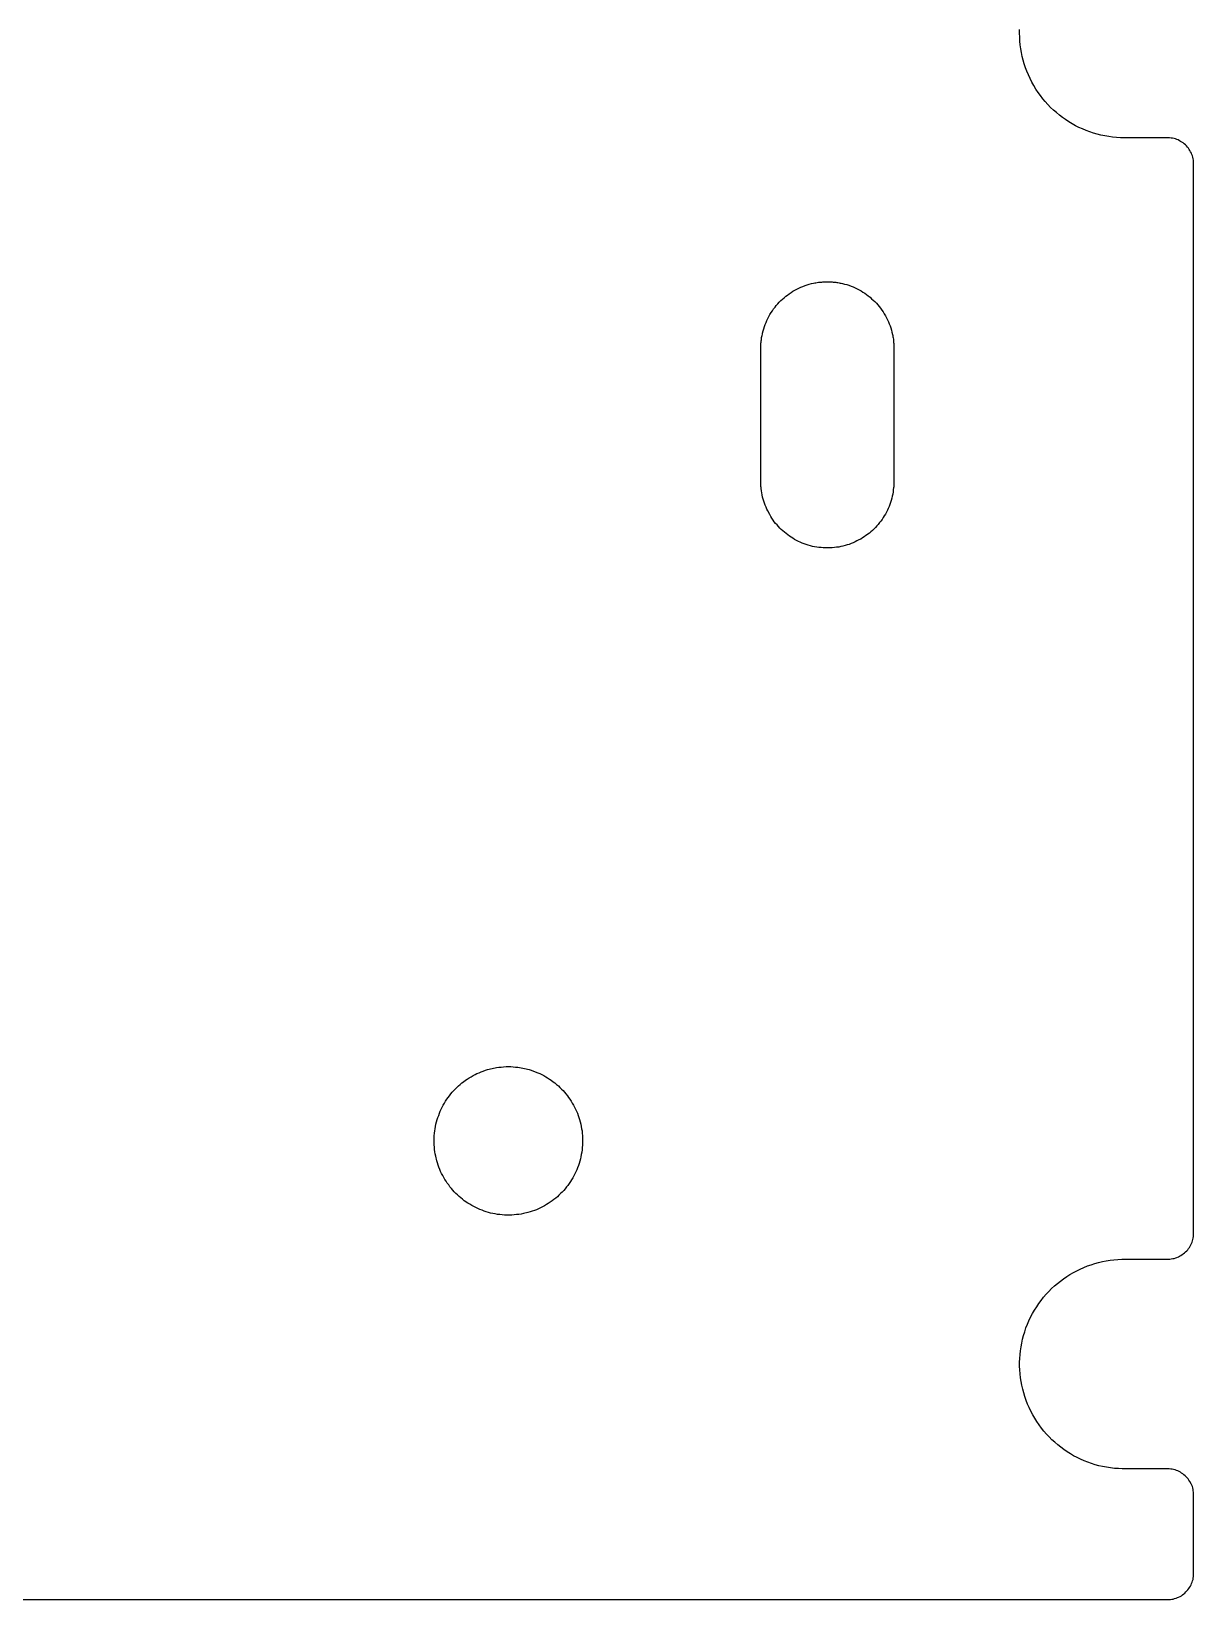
# Model space of a CAD drawing. Extents: x 14 to 158, y 769 to 1204.
# Drawn here: x 91.9 to 158.5, y 769.5 to 859.3 of the extents above; entities that cross this region are included whole.
import ezdxf

# ---------------------------------------------------------------- set-up
doc = ezdxf.new("R2010")
doc.units = 0

msp = doc.modelspace()

# ---------------------------------------------------------------- linework, layer by layer
at = {"layer": 'Top'}
for p, q in [((148.519842, 859.173953), (148.52, 859.391)), ((148.526298, 858.946984), (148.519842, 859.173953)), ((148.53574, 858.729473), (148.526298, 858.946984)), ((148.557771, 858.50566), (148.53574, 858.729473)), ((148.58295, 858.288141), (148.557771, 858.50566)), ((148.623945, 858.067483), (148.58295, 858.288141)), ((148.671236, 857.849972), (148.623945, 858.067483)), ((148.721673, 857.632453), (148.671236, 857.849972)), ((148.7847, 857.414942), (148.721673, 857.632453)), ((148.857168, 857.203734), (148.7847, 857.414942)), ((148.939135, 856.995681), (148.857168, 857.203734)), ((149.017979, 856.784473), (148.939135, 856.995681)), ((149.115707, 856.582723), (149.017979, 856.784473)), ((149.219729, 856.37467), (149.115707, 856.582723)), ((149.333217, 856.179223), (149.219729, 856.37467)), ((149.446697, 855.977473), (149.333217, 856.179223)), ((149.575946, 855.791484), (149.446697, 855.977473)), ((149.705187, 855.60865), (149.575946, 855.791484)), ((149.840739, 855.428971), (149.705187, 855.60865)), ((149.985749, 855.26189), (149.840739, 855.428971)), ((150.140217, 855.091669), (149.985749, 855.26189)), ((150.294677, 854.930898), (150.140217, 855.091669)), ((150.455448, 854.77643), (150.294677, 854.930898)), ((150.625677, 854.63142), (150.455448, 854.77643)), ((150.79275, 854.486418), (150.625677, 854.63142)), ((150.972437, 854.357169), (150.79275, 854.486418)), ((151.148968, 854.22792), (150.972437, 854.357169)), ((151.334957, 854.104982), (151.148968, 854.22792)), ((151.527249, 853.994649), (151.334957, 854.104982)), ((151.722688, 853.881169), (151.527249, 853.994649)), ((151.914988, 853.783441), (151.722688, 853.881169)), ((152.116738, 853.695179), (151.914988, 853.783441)), ((152.327938, 853.60691), (152.116738, 853.695179)), ((152.529688, 853.524951), (152.327938, 853.60691)), ((152.747207, 853.461924), (152.529688, 853.524951)), ((152.958407, 853.39575), (152.747207, 853.461924)), ((153.175926, 853.339018), (152.958407, 853.39575)), ((153.393437, 853.298022), (153.175926, 853.339018)), ((153.61725, 853.260174), (153.393437, 853.298022)), ((153.837916, 853.225473), (153.61725, 853.260174)), ((154.061729, 853.209736), (153.837916, 853.225473)), ((154.295, 853.194), (154.061729, 853.209736)), ((157.024996, 853.193295), (154.295, 853.194)), ((157.10384, 853.186839), (157.024996, 853.193295)), ((157.195257, 853.177397), (157.10384, 853.186839)), ((157.274101, 853.16166), (157.195257, 853.177397)), ((157.35606, 853.145924), (157.274101, 853.16166)), ((157.434904, 853.120745), (157.35606, 853.145924)), ((157.516863, 853.095567), (157.434904, 853.120745)), ((157.589332, 853.064013), (157.516863, 853.095567)), ((157.6618, 853.023018), (157.589332, 853.064013)), ((157.734269, 852.985169), (157.6618, 853.023018)), ((157.806737, 852.944174), (157.734269, 852.985169)), ((157.879206, 852.893736), (157.806737, 852.944174)), ((157.94538, 852.840152), (157.879206, 852.893736)), ((158.008407, 852.783419), (157.94538, 852.840152)), ((158.065139, 852.726687), (158.008407, 852.783419)), ((158.121871, 852.660513), (158.065139, 852.726687)), ((158.178603, 852.597487), (158.121871, 852.660513)), ((158.225893, 852.525018), (158.178603, 852.597487)), ((158.266889, 852.458844), (158.225893, 852.525018)), ((158.307884, 852.386295), (158.266889, 852.458844)), ((158.34888, 852.307532), (158.307884, 852.386295)), ((158.380434, 852.234982), (158.34888, 852.307532)), ((158.405612, 852.153023), (158.380434, 852.234982)), ((158.427643, 852.071064), (158.405612, 852.153023)), ((158.452822, 851.992221), (158.427643, 852.071064)), ((158.468558, 851.910262), (158.452822, 851.992221)), ((158.478, 851.822), (158.468558, 851.910262)), ((158.478243, 790.370712), (158.478, 851.822)), ((136.608419, 844.842785), (136.728202, 844.864816)), ((136.728202, 844.864816), (136.794376, 844.880553)), ((136.794376, 844.880553), (136.857402, 844.889995)), ((136.857402, 844.889995), (136.923576, 844.905731)), ((136.923576, 844.905731), (136.996045, 844.915173)), ((136.996045, 844.915173), (137.059072, 844.921629)), ((137.059072, 844.921629), (137.125246, 844.931071)), ((137.125246, 844.931071), (137.188, 844.931)), ((137.188, 844.931), (137.254174, 844.937456)), ((137.254174, 844.937456), (137.326643, 844.946898)), ((137.326643, 844.946898), (137.658, 844.947)), ((137.658, 844.947), (137.721027, 844.937558)), ((137.721027, 844.937558), (137.787, 844.938)), ((137.787, 844.938), (137.850027, 844.931544)), ((137.850027, 844.931544), (137.922495, 844.922102)), ((137.922495, 844.922102), (137.989, 844.922)), ((137.989, 844.922), (138.052027, 844.906264)), ((138.052027, 844.906264), (138.118201, 844.896822)), ((138.118201, 844.896822), (138.181227, 844.890366)), ((138.181227, 844.890366), (138.247401, 844.874629)), ((138.247401, 844.874629), (138.310428, 844.865187)), ((138.310428, 844.865187), (138.376602, 844.849451)), ((134.94713, 843.953826), (135.0354, 844.035785)), ((135.0354, 844.035785), (135.129964, 844.114548)), ((135.129964, 844.114548), (135.23715, 844.187098)), ((135.23715, 844.187098), (135.331715, 844.259566)), ((135.331715, 844.259566), (135.438901, 844.332116)), ((135.438901, 844.332116), (135.542923, 844.404584)), ((135.542923, 844.404584), (135.656411, 844.461316)), ((135.656411, 844.461316), (135.769891, 844.52749)), ((135.769891, 844.52749), (135.883379, 844.584222)), ((135.883379, 844.584222), (135.993712, 844.631513)), ((135.993712, 844.631513), (136.11665, 844.678803)), ((136.11665, 844.678803), (136.236441, 844.72924)), ((136.236441, 844.72924), (136.359379, 844.770236)), ((136.359379, 844.770236), (136.47917, 844.808084)), ((136.47917, 844.808084), (136.608419, 844.842785)), ((138.376602, 844.849451), (138.496393, 844.817897)), ((138.496393, 844.817897), (138.625642, 844.786343)), ((138.625642, 844.786343), (138.745425, 844.745348)), ((138.745425, 844.745348), (138.868371, 844.69491)), ((138.868371, 844.69491), (138.988154, 844.657062)), ((138.988154, 844.657062), (139.328611, 844.486833)), ((139.328611, 844.486833), (139.442091, 844.420659)), ((139.442091, 844.420659), (139.546121, 844.357632)), ((139.546121, 844.357632), (139.650151, 844.291458)), ((139.650151, 844.291458), (139.754173, 844.21899)), ((139.754173, 844.21899), (139.851901, 844.140146)), ((139.851901, 844.140146), (139.955923, 844.058187)), ((139.955923, 844.058187), (140.04734, 843.979424)), ((140.04734, 843.979424), (140.141912, 843.897457)), ((134.171797, 842.960838), (134.228529, 843.074318)), ((134.228529, 843.074318), (134.300998, 843.178347)), ((134.300998, 843.178347), (134.364024, 843.282369)), ((134.364024, 843.282369), (134.436493, 843.389555)), ((134.436493, 843.389555), (134.518452, 843.48412)), ((134.518452, 843.48412), (134.59092, 843.591306)), ((134.59092, 843.591306), (134.679182, 843.679567)), ((134.679182, 843.679567), (134.761141, 843.777295)), ((134.761141, 843.777295), (134.849411, 843.865557)), ((134.849411, 843.865557), (134.94713, 843.953826)), ((140.141912, 843.897457), (140.230182, 843.809195)), ((140.230182, 843.809195), (140.321599, 843.720925)), ((140.321599, 843.720925), (140.400443, 843.623206)), ((140.400443, 843.623206), (140.48241, 843.525486)), ((140.48241, 843.525486), (140.561254, 843.430914)), ((140.561254, 843.430914), (140.633722, 843.323736)), ((140.633722, 843.323736), (140.706191, 843.219706)), ((140.706191, 843.219706), (140.772365, 843.115676)), ((140.772365, 843.115676), (140.835391, 843.002196)), ((133.831324, 842.138079), (133.872319, 842.257862)), ((133.872319, 842.257862), (133.913315, 842.380808)), ((133.913315, 842.380808), (133.95431, 842.500591)), ((133.95431, 842.500591), (134.001601, 842.623537)), ((134.001601, 842.623537), (134.048891, 842.73387)), ((134.048891, 842.73387), (134.105623, 842.84735)), ((134.105623, 842.84735), (134.171797, 842.960838)), ((140.835391, 843.002196), (141.005612, 842.661739)), ((141.005612, 842.661739), (141.05605, 842.541956)), ((141.05605, 842.541956), (141.10334, 842.428468)), ((141.10334, 842.428468), (141.144336, 842.308677)), ((141.144336, 842.308677), (141.175889, 842.179436)), ((141.175889, 842.179436), (141.207443, 842.05649)), ((133.701, 841.291), (133.710442, 841.357174)), ((133.701, 833.205), (133.701, 841.291)), ((133.710442, 841.357174), (133.711, 841.429)), ((133.711, 841.429), (133.717456, 841.492027)), ((133.717456, 841.492027), (133.726898, 841.558201)), ((133.726898, 841.558201), (133.73634, 841.621227)), ((133.73634, 841.621227), (133.742796, 841.687401)), ((133.742796, 841.687401), (133.752238, 841.750428)), ((133.752238, 841.750428), (133.758694, 841.816602)), ((133.758694, 841.816602), (133.77443, 841.879629)), ((133.77443, 841.879629), (133.793314, 841.945803)), ((133.793314, 841.945803), (133.79977, 842.00883)), ((133.79977, 842.00883), (133.831324, 842.138079)), ((141.207443, 842.05649), (141.238997, 841.927249)), ((141.238997, 841.927249), (141.257881, 841.864222)), ((141.257881, 841.864222), (141.264337, 841.798048)), ((141.264337, 841.798048), (141.273779, 841.735021)), ((141.273779, 841.735021), (141.289515, 841.668847)), ((141.289515, 841.668847), (141.295971, 841.605821)), ((141.295971, 841.605821), (141.305413, 841.542794)), ((141.305413, 841.542794), (141.305, 841.477)), ((141.305, 841.477), (141.311456, 841.404531)), ((141.311456, 841.404531), (141.320898, 841.341505)), ((141.320898, 841.341505), (141.321, 841.139)), ((141.32, 841.139), (141.32, 833.205)), ((133.717, 833.205), (133.701, 833.205)), ((133.717142, 833.179613), (133.717, 833.205)), ((141.311, 833.196), (141.304544, 833.164446)), ((141.32, 833.205), (141.311, 833.205)), ((141.311, 833.205), (141.311, 833.196)), ((133.726584, 833.116586), (133.717142, 833.179613)), ((133.736025, 832.987337), (133.726584, 833.116586)), ((133.758057, 832.867546), (133.736025, 832.987337)), ((133.783235, 832.744608), (133.758057, 832.867546)), ((133.808413, 832.624817), (133.783235, 832.744608)), ((133.839967, 832.501879), (133.808413, 832.624817)), ((133.871521, 832.388391), (133.839967, 832.501879)), ((133.912516, 832.268608), (133.871521, 832.388391)), ((141.128053, 832.310165), (141.046094, 832.083196)), ((141.165901, 832.429956), (141.128053, 832.310165)), ((141.200602, 832.552894), (141.165901, 832.429956)), ((141.222634, 832.666374), (141.200602, 832.552894)), ((141.257335, 832.792468), (141.222634, 832.666374)), ((141.273071, 832.915414), (141.257335, 832.792468)), ((141.288808, 833.035205), (141.273071, 832.915414)), ((141.304544, 833.164446), (141.288808, 833.035205)), ((133.953512, 832.15512), (133.912516, 832.268608)), ((134.000802, 832.04164), (133.953512, 832.15512)), ((134.048092, 831.931307), (134.000802, 832.04164)), ((134.09853, 831.824129), (134.048092, 831.931307)), ((134.212018, 831.616068), (134.09853, 831.824129)), ((134.275045, 831.50889), (134.212018, 831.616068)), ((134.341219, 831.40486), (134.275045, 831.50889)), ((134.404245, 831.30714), (134.341219, 831.40486)), ((140.705702, 831.446427), (140.642675, 831.342397)), ((140.771876, 831.544146), (140.705702, 831.446427)), ((140.834902, 831.648176), (140.771876, 831.544146)), ((140.891634, 831.752198), (140.834902, 831.648176)), ((140.948367, 831.865686), (140.891634, 831.752198)), ((140.998804, 831.969708), (140.948367, 831.865686)), ((141.046094, 832.083196), (140.998804, 831.969708)), ((134.476714, 831.212568), (134.404245, 831.30714)), ((134.549182, 831.114848), (134.476714, 831.212568)), ((134.631149, 831.026579), (134.549182, 831.114848)), ((134.709993, 830.938317), (134.631149, 831.026579)), ((134.79196, 830.850047), (134.709993, 830.938317)), ((134.873919, 830.768089), (134.79196, 830.850047)), ((134.962181, 830.68613), (134.873919, 830.768089)), ((135.050451, 830.607286), (134.962181, 830.68613)), ((135.14817, 830.534817), (135.050451, 830.607286)), ((135.242742, 830.462349), (135.14817, 830.534817)), ((139.917706, 830.557492), (139.722259, 830.41249)), ((140.005968, 830.639459), (139.917706, 830.557492)), ((140.094237, 830.711928), (140.005968, 830.639459)), ((140.264466, 830.882157), (140.094237, 830.711928)), ((140.34331, 830.970418), (140.264466, 830.882157)), ((140.425269, 831.058688), (140.34331, 830.970418)), ((140.497738, 831.156407), (140.425269, 831.058688)), ((140.570206, 831.244677), (140.497738, 831.156407)), ((140.642675, 831.342397), (140.570206, 831.244677)), ((135.340462, 830.389799), (135.242742, 830.462349)), ((135.43819, 830.323625), (135.340462, 830.389799)), ((135.532754, 830.260599), (135.43819, 830.323625)), ((135.63994, 830.194425), (135.532754, 830.260599)), ((135.743962, 830.137692), (135.63994, 830.194425)), ((135.85745, 830.08096), (135.743962, 830.137692)), ((135.961472, 830.03367), (135.85745, 830.08096)), ((136.07496, 829.98638), (135.961472, 830.03367)), ((136.18844, 829.945384), (136.07496, 829.98638)), ((136.308231, 829.904389), (136.18844, 829.945384)), ((136.421719, 829.863393), (136.308231, 829.904389)), ((136.541502, 829.831839), (136.421719, 829.863393)), ((136.65499, 829.800286), (136.541502, 829.831839)), ((136.784239, 829.775107), (136.65499, 829.800286)), ((136.907177, 829.759371), (136.784239, 829.775107)), ((137.026968, 829.734192), (136.907177, 829.759371)), ((137.156209, 829.727736), (137.026968, 829.734192)), ((137.276, 829.712), (137.156209, 829.727736)), ((137.663784, 829.71266), (137.276, 829.712)), ((137.793033, 829.719116), (137.663784, 829.71266)), ((137.915971, 829.728557), (137.793033, 829.719116)), ((138.04522, 829.744294), (137.915971, 829.728557)), ((138.165003, 829.76003), (138.04522, 829.744294)), ((138.284794, 829.785209), (138.165003, 829.76003)), ((138.407732, 829.816763), (138.284794, 829.785209)), ((138.527523, 829.841941), (138.407732, 829.816763)), ((138.641011, 829.879789), (138.527523, 829.841941)), ((138.760794, 829.91449), (138.641011, 829.879789)), ((138.874282, 829.96178), (138.760794, 829.91449)), ((138.987762, 830.002776), (138.874282, 829.96178)), ((139.10125, 830.050066), (138.987762, 830.002776)), ((139.20528, 830.106798), (139.10125, 830.050066)), ((139.31876, 830.16353), (139.20528, 830.106798)), ((139.42279, 830.220263), (139.31876, 830.16353)), ((139.520509, 830.283289), (139.42279, 830.220263)), ((139.624539, 830.349463), (139.520509, 830.283289)), ((139.722259, 830.41249), (139.624539, 830.349463)), ((118.579667, 799.957573), (118.715219, 799.982751)), ((118.715219, 799.982751), (118.844468, 799.989207)), ((118.844468, 799.989207), (118.983167, 800.004944)), ((118.983167, 800.004944), (119.118719, 800.014386)), ((119.118719, 800.014386), (119.257, 800.014)), ((119.257, 800.014), (119.393, 800.014)), ((119.393, 800.014), (119.522249, 800.004558)), ((119.522249, 800.004558), (119.660956, 799.988822)), ((119.660956, 799.988822), (119.7965, 799.982366)), ((119.7965, 799.982366), (120.184239, 799.90675)), ((116.48967, 798.989923), (116.593692, 799.078185)), ((116.593692, 799.078185), (116.691419, 799.150654)), ((116.691419, 799.150654), (116.795441, 799.229498)), ((116.795441, 799.229498), (116.899471, 799.301966)), ((116.899471, 799.301966), (117.006649, 799.36814)), ((117.006649, 799.36814), (117.120137, 799.431167)), ((117.120137, 799.431167), (117.23047, 799.497341)), ((117.23047, 799.497341), (117.34395, 799.560368)), ((117.34395, 799.560368), (117.457438, 799.6171)), ((117.457438, 799.6171), (117.577221, 799.667537)), ((117.577221, 799.667537), (117.700167, 799.714827)), ((117.700167, 799.714827), (117.819958, 799.762118)), ((117.819958, 799.762118), (117.942896, 799.803113)), ((117.942896, 799.803113), (118.062687, 799.844109)), ((118.062687, 799.844109), (118.321177, 799.907135)), ((118.321177, 799.907135), (118.579667, 799.957573)), ((120.184239, 799.90675), (120.442737, 799.843723)), ((120.442737, 799.843723), (120.565675, 799.802727)), ((120.565675, 799.802727), (120.694924, 799.761732)), ((120.694924, 799.761732), (120.934498, 799.66716)), ((120.934498, 799.66716), (121.047986, 799.616722)), ((121.047986, 799.616722), (121.170924, 799.55999)), ((121.170924, 799.55999), (121.284404, 799.496963)), ((121.284404, 799.496963), (121.394737, 799.430789)), ((121.394737, 799.430789), (121.501923, 799.367763)), ((121.501923, 799.367763), (121.605945, 799.301588)), ((121.605945, 799.301588), (121.709975, 799.22912)), ((121.709975, 799.22912), (121.813997, 799.150276)), ((121.813997, 799.150276), (121.921183, 799.077807)), ((121.921183, 799.077807), (122.015747, 798.989546)), ((115.730025, 798.141937), (115.802493, 798.245967)), ((115.802493, 798.245967), (115.874962, 798.343687)), ((115.874962, 798.343687), (115.956921, 798.447717)), ((115.956921, 798.447717), (116.03888, 798.545436)), ((116.03888, 798.545436), (116.127149, 798.643164)), ((116.127149, 798.643164), (116.30368, 798.819695)), ((116.30368, 798.819695), (116.4014, 798.907956)), ((116.4014, 798.907956), (116.48967, 798.989923)), ((122.015747, 798.989546), (122.113475, 798.907579)), ((122.113475, 798.907579), (122.201737, 798.819317)), ((122.201737, 798.819317), (122.293154, 798.731048)), ((122.293154, 798.731048), (122.381423, 798.642786)), ((122.381423, 798.642786), (122.469685, 798.545058)), ((122.469685, 798.545058), (122.548529, 798.447339)), ((122.548529, 798.447339), (122.630488, 798.343309)), ((122.630488, 798.343309), (122.702956, 798.245589)), ((122.702956, 798.245589), (122.775425, 798.141559)), ((115.263563, 797.221458), (115.310853, 797.341249)), ((115.310853, 797.341249), (115.358143, 797.464187)), ((115.358143, 797.464187), (115.414875, 797.583978)), ((115.414875, 797.583978), (115.528355, 797.810947)), ((115.528355, 797.810947), (115.594529, 797.924427)), ((115.594529, 797.924427), (115.657556, 798.028457)), ((115.657556, 798.028457), (115.730025, 798.141937)), ((122.775425, 798.141559), (122.847893, 798.028079)), ((122.847893, 798.028079), (122.914067, 797.924049)), ((122.914067, 797.924049), (122.977094, 797.810569)), ((122.977094, 797.810569), (123.043268, 797.697081)), ((123.043268, 797.697081), (123.1, 797.583601)), ((123.1, 797.583601), (123.14729, 797.46381)), ((123.14729, 797.46381), (123.204023, 797.340872)), ((123.204023, 797.340872), (123.245018, 797.221081)), ((115.046076, 796.3325), (115.061813, 796.461741)), ((115.061813, 796.461741), (115.083844, 796.59099)), ((115.083844, 796.59099), (115.109022, 796.720239)), ((115.109022, 796.720239), (115.140576, 796.84948)), ((115.140576, 796.84948), (115.181572, 796.978729)), ((115.181572, 796.978729), (115.222567, 797.101667)), ((115.222567, 797.101667), (115.263563, 797.221458)), ((123.245018, 797.221081), (123.292308, 797.10129)), ((123.292308, 797.10129), (123.323862, 796.978352)), ((123.323862, 796.978352), (123.364858, 796.849103)), ((123.364858, 796.849103), (123.396411, 796.719862)), ((123.396411, 796.719862), (123.446849, 796.461364)), ((123.446849, 796.461364), (123.46888, 796.332123)), ((115.005, 795.929), (115.011456, 796.058241)), ((115.005075, 795.680077), (115.005, 795.929)), ((115.011531, 795.544525), (115.005075, 795.680077)), ((115.011456, 796.058241), (115.03034, 796.196948)), ((115.020973, 795.405826), (115.011531, 795.544525)), ((115.03034, 796.196948), (115.046076, 796.3325)), ((123.46888, 796.332123), (123.484617, 796.196571)), ((123.493558, 795.518448), (123.484116, 795.379749)), ((123.484617, 796.196571), (123.494058, 796.057864)), ((123.503, 795.654), (123.493558, 795.518448)), ((123.494058, 796.057864), (123.5035, 795.928623)), ((123.5035, 795.928623), (123.503, 795.654)), ((115.030415, 795.276577), (115.020973, 795.405826)), ((115.052446, 795.141025), (115.030415, 795.276577)), ((115.068182, 795.011784), (115.052446, 795.141025)), ((115.093361, 794.882535), (115.068182, 795.011784)), ((115.156387, 794.624045), (115.093361, 794.882535)), ((115.197383, 794.501107), (115.156387, 794.624045)), ((123.33926, 794.597968), (123.307706, 794.468719)), ((123.380255, 794.727217), (123.33926, 794.597968)), ((123.405434, 794.856458), (123.380255, 794.727217)), ((123.427465, 794.985707), (123.405434, 794.856458)), ((123.452643, 795.114948), (123.427465, 794.985707)), ((123.46838, 795.244197), (123.452643, 795.114948)), ((123.484116, 795.379749), (123.46838, 795.244197)), ((115.238379, 794.371858), (115.197383, 794.501107)), ((115.279374, 794.252067), (115.238379, 794.371858)), ((115.326664, 794.132276), (115.279374, 794.252067)), ((115.377102, 794.009338), (115.326664, 794.132276)), ((115.433834, 793.895858), (115.377102, 794.009338)), ((115.496861, 793.78237), (115.433834, 793.895858)), ((115.553593, 793.672037), (115.496861, 793.78237)), ((123.001934, 793.759448), (122.93576, 793.64596)), ((123.06496, 793.872928), (123.001934, 793.759448)), ((123.115398, 793.992719), (123.06496, 793.872928)), ((123.17213, 794.106199), (123.115398, 793.992719)), ((123.21942, 794.22599), (123.17213, 794.106199)), ((123.260416, 794.348936), (123.21942, 794.22599)), ((123.307706, 794.468719), (123.260416, 794.348936)), ((115.616619, 793.558557), (115.553593, 793.672037)), ((115.689088, 793.451371), (115.616619, 793.558557)), ((115.755262, 793.341046), (115.689088, 793.451371)), ((115.837221, 793.243319), (115.755262, 793.341046)), ((115.90969, 793.139297), (115.837221, 793.243319)), ((115.988533, 793.041569), (115.90969, 793.139297)), ((116.076803, 792.943849), (115.988533, 793.041569)), ((116.158762, 792.846122), (116.076803, 792.943849)), ((116.247032, 792.75786), (116.158762, 792.846122)), ((122.33059, 792.829502), (122.242321, 792.741241)), ((122.418852, 792.920919), (122.33059, 792.829502)), ((122.500819, 793.015492), (122.418852, 792.920919)), ((122.582778, 793.12267), (122.500819, 793.015492)), ((122.661622, 793.217242), (122.582778, 793.12267)), ((122.73409, 793.32442), (122.661622, 793.217242)), ((122.806559, 793.42845), (122.73409, 793.32442)), ((122.872733, 793.53248), (122.806559, 793.42845)), ((122.93576, 793.64596), (122.872733, 793.53248)), ((116.344751, 792.669591), (116.247032, 792.75786)), ((116.433021, 792.581329), (116.344751, 792.669591)), ((116.530741, 792.49937), (116.433021, 792.581329)), ((116.625313, 792.420526), (116.530741, 792.49937)), ((116.732491, 792.338567), (116.625313, 792.420526)), ((116.940544, 792.193557), (116.732491, 792.338567)), ((117.054032, 792.13053), (116.940544, 792.193557)), ((117.158054, 792.064356), (117.054032, 792.13053)), ((117.271542, 792.00133), (117.158054, 792.064356)), ((117.385022, 791.944598), (117.271542, 792.00133)), ((117.504813, 791.887866), (117.385022, 791.944598)), ((121.098028, 791.928051), (120.975082, 791.877614)), ((121.208353, 791.991078), (121.098028, 791.928051)), ((121.321841, 792.04781), (121.208353, 791.991078)), ((121.435321, 792.113984), (121.321841, 792.04781)), ((121.539351, 792.177011), (121.435321, 792.113984)), ((121.652839, 792.249479), (121.539351, 792.177011)), ((121.760017, 792.321948), (121.652839, 792.249479)), ((121.854589, 792.403907), (121.760017, 792.321948)), ((121.961767, 792.482751), (121.854589, 792.403907)), ((122.056339, 792.56471), (121.961767, 792.482751)), ((122.144601, 792.652971), (122.056339, 792.56471)), ((122.242321, 792.741241), (122.144601, 792.652971)), ((117.627751, 791.837428), (117.504813, 791.887866)), ((117.747542, 791.790138), (117.627751, 791.837428)), ((117.870488, 791.742848), (117.747542, 791.790138)), ((117.990271, 791.701852), (117.870488, 791.742848)), ((118.11952, 791.670298), (117.990271, 791.701852)), ((118.239311, 791.629303), (118.11952, 791.670298)), ((118.368552, 791.604124), (118.239311, 791.629303)), ((118.497801, 791.582093), (118.368552, 791.604124)), ((118.6365, 791.556915), (118.497801, 791.582093)), ((118.765749, 791.541178), (118.6365, 791.556915)), ((118.901301, 791.525442), (118.765749, 791.541178)), ((119.04, 791.516), (118.901301, 791.525442)), ((119.443042, 791.51519), (119.04, 791.516)), ((119.578594, 791.524632), (119.443042, 791.51519)), ((119.717301, 791.540368), (119.578594, 791.524632)), ((119.846542, 791.556105), (119.717301, 791.540368)), ((119.982094, 791.571841), (119.846542, 791.556105)), ((120.111343, 791.59702), (119.982094, 791.571841)), ((120.369833, 791.660046), (120.111343, 791.59702)), ((120.492779, 791.6916), (120.369833, 791.660046)), ((120.62202, 791.732596), (120.492779, 791.6916)), ((120.741811, 791.783033), (120.62202, 791.732596)), ((120.861602, 791.820882), (120.741811, 791.783033)), ((120.975082, 791.877614), (120.861602, 791.820882)), ((158.412149, 790.039681), (158.437328, 790.118525)), ((158.437328, 790.118525), (158.453064, 790.200484)), ((158.453064, 790.200484), (158.468801, 790.288753)), ((158.468801, 790.288753), (158.478243, 790.370712)), ((157.67778, 789.160358), (157.750248, 789.198206)), ((157.750248, 789.198206), (157.822717, 789.248643)), ((157.822717, 789.248643), (157.888891, 789.295934)), ((157.888891, 789.295934), (157.961359, 789.352666)), ((157.961359, 789.352666), (158.018091, 789.409398)), ((158.018091, 789.409398), (158.081118, 789.46613)), ((158.081118, 789.46613), (158.13785, 789.529157)), ((158.13785, 789.529157), (158.18514, 789.595331)), ((158.18514, 789.595331), (158.235578, 789.667799)), ((158.235578, 789.667799), (158.276574, 789.730826)), ((158.276574, 789.730826), (158.314422, 789.812785)), ((158.314422, 789.812785), (158.355417, 789.885253)), ((158.355417, 789.885253), (158.386971, 789.957722)), ((158.386971, 789.957722), (158.412149, 790.039681)), ((151.593635, 788.230471), (151.785927, 788.328199)), ((151.785927, 788.328199), (151.987677, 788.425918)), ((151.987677, 788.425918), (152.189427, 788.520491)), ((152.189427, 788.520491), (152.400635, 788.602449)), ((152.400635, 788.602449), (152.608688, 788.674918)), ((152.608688, 788.674918), (152.819896, 788.737945)), ((152.819896, 788.737945), (153.037407, 788.804119)), ((153.037407, 788.804119), (153.254918, 788.851409)), ((153.254918, 788.851409), (153.472429, 788.892405)), ((153.472429, 788.892405), (153.699398, 788.9334)), ((153.699398, 788.9334), (153.916909, 788.958579)), ((153.916909, 788.958579), (154.143878, 788.974315)), ((154.143878, 788.974315), (154.377157, 788.990052)), ((154.377157, 788.990052), (157.041, 788.99)), ((157.041, 788.99), (157.119844, 788.996456)), ((157.119844, 788.996456), (157.201811, 789.005898)), ((157.201811, 789.005898), (157.290073, 789.021634)), ((157.290073, 789.021634), (157.372031, 789.037371)), ((157.372031, 789.037371), (157.450875, 789.062549)), ((157.450875, 789.062549), (157.523344, 789.094103)), ((157.523344, 789.094103), (157.605311, 789.125657)), ((157.605311, 789.125657), (157.67778, 789.160358)), ((150.351614, 787.303688), (150.512376, 787.455001)), ((150.512376, 787.455001), (150.682605, 787.600003)), ((150.682605, 787.600003), (150.859136, 787.73871)), ((150.859136, 787.73871), (151.035667, 787.867959)), ((151.035667, 787.867959), (151.215354, 787.9972)), ((151.215354, 787.9972), (151.398188, 788.116991)), ((151.398188, 788.116991), (151.593635, 788.230471)), ((149.617115, 786.455708), (149.752667, 786.632239)), ((149.752667, 786.632239), (149.891366, 786.811918)), ((149.891366, 786.811918), (150.042678, 786.978991)), ((150.042678, 786.978991), (150.187688, 787.142917)), ((150.187688, 787.142917), (150.351614, 787.303688)), ((149.049691, 785.462719), (149.147418, 785.673927)), ((149.147418, 785.673927), (149.260898, 785.875677)), ((149.260898, 785.875677), (149.374386, 786.067969)), ((149.374386, 786.067969), (149.494177, 786.263408)), ((149.494177, 786.263408), (149.617115, 786.455708)), ((148.743942, 784.624189), (148.810116, 784.83225)), ((148.810116, 784.83225), (148.882585, 785.052908)), ((148.882585, 785.052908), (148.961429, 785.260969)), ((148.961429, 785.260969), (149.049691, 785.462719)), ((148.567371, 783.75099), (148.598925, 783.968501)), ((148.598925, 783.968501), (148.63992, 784.189167)), ((148.63992, 784.189167), (148.68721, 784.406678)), ((148.68721, 784.406678), (148.743942, 784.624189)), ((148.52, 783.089), (148.526456, 783.309666)), ((148.520128, 782.864848), (148.52, 783.089)), ((148.526456, 783.309666), (148.542192, 783.527177)), ((148.542192, 783.527177), (148.567371, 783.75099)), ((148.526584, 782.647337), (148.520128, 782.864848)), ((148.54232, 782.420368), (148.526584, 782.647337)), ((148.567499, 782.202849), (148.54232, 782.420368)), ((148.599052, 781.985338), (148.567499, 782.202849)), ((148.646343, 781.767827), (148.599052, 781.985338)), ((148.69678, 781.547161), (148.646343, 781.767827)), ((148.753512, 781.32965), (148.69678, 781.547161)), ((148.816539, 781.121597), (148.753512, 781.32965)), ((148.889007, 780.904086), (148.816539, 781.121597)), ((148.970966, 780.692878), (148.889007, 780.904086)), ((149.059228, 780.491128), (148.970966, 780.692878)), ((149.163258, 780.283075), (149.059228, 780.491128)), ((149.270436, 780.081325), (149.163258, 780.283075)), ((149.380769, 779.885878), (149.270436, 780.081325)), ((149.503707, 779.693586), (149.380769, 779.885878)), ((149.632956, 779.507597), (149.503707, 779.693586)), ((149.768508, 779.321608), (149.632956, 779.507597)), ((149.907207, 779.145077), (149.768508, 779.321608)), ((150.052217, 778.974848), (149.907207, 779.145077)), ((150.206685, 778.814086), (150.052217, 778.974848)), ((150.367456, 778.65016), (150.206685, 778.814086)), ((150.528227, 778.50515), (150.367456, 778.65016)), ((150.698448, 778.360148), (150.528227, 778.50515)), ((150.874979, 778.224596), (150.698448, 778.360148)), ((151.05151, 778.085889), (150.874979, 778.224596)), ((151.231197, 777.966098), (151.05151, 778.085889)), ((151.423489, 777.84316), (151.231197, 777.966098)), ((151.609478, 777.73913), (151.423489, 777.84316)), ((151.811228, 777.635108), (151.609478, 777.73913)), ((152.00352, 777.537381), (151.811228, 777.635108)), ((152.214728, 777.449119), (152.00352, 777.537381)), ((152.416478, 777.36716), (152.214728, 777.449119)), ((152.627686, 777.294692), (152.416478, 777.36716)), ((152.845197, 777.222223), (152.627686, 777.294692)), ((153.05325, 777.165491), (152.845197, 777.222223)), ((153.270761, 777.118201), (153.05325, 777.165491)), ((153.49773, 777.077205), (153.270761, 777.118201)), ((153.715241, 777.03621), (153.49773, 777.077205)), ((153.94221, 777.014178), (153.715241, 777.03621)), ((154.169179, 776.998442), (153.94221, 777.014178)), ((154.393, 776.989), (154.169179, 776.998442)), ((156.999754, 776.989019), (154.393, 776.989)), ((157.081712, 776.982563), (156.999754, 776.989019)), ((157.169974, 776.973121), (157.081712, 776.982563)), ((157.248818, 776.963679), (157.169974, 776.973121)), ((157.330777, 776.947943), (157.248818, 776.963679)), ((157.412744, 776.925912), (157.330777, 776.947943)), ((157.491588, 776.900733), (157.412744, 776.925912)), ((157.573547, 776.869179), (157.491588, 776.900733)), ((157.646015, 776.828184), (157.573547, 776.869179)), ((157.718484, 776.79663), (157.646015, 776.828184)), ((157.790953, 776.746193), (157.718484, 776.79663)), ((157.853979, 776.698902), (157.790953, 776.746193)), ((157.926448, 776.651612), (157.853979, 776.698902)), ((157.992622, 776.59488), (157.926448, 776.651612)), ((158.049354, 776.538148), (157.992622, 776.59488)), ((158.106086, 776.471974), (158.049354, 776.538148)), ((158.162818, 776.408947), (158.106086, 776.471974)), ((158.210108, 776.342773), (158.162818, 776.408947)), ((158.257398, 776.270305), (158.210108, 776.342773)), ((158.339357, 776.125295), (158.257398, 776.270305)), ((158.370911, 776.046451), (158.339357, 776.125295)), ((158.405612, 775.973982), (158.370911, 776.046451)), ((158.427643, 775.892023), (158.405612, 775.973982)), ((158.44338, 775.810064), (158.427643, 775.892023)), ((158.459116, 775.731221), (158.44338, 775.810064)), ((158.468558, 775.642959), (158.459116, 775.731221)), ((158.478, 775.561), (158.468558, 775.642959)), ((158.478555, 770.904762), (158.478, 775.561)), ((158.33047, 770.340459), (158.365171, 770.419303)), ((158.365171, 770.419303), (158.396725, 770.491771)), ((158.396725, 770.491771), (158.421903, 770.57373)), ((158.421903, 770.57373), (158.443934, 770.652574)), ((158.443934, 770.652574), (158.459671, 770.734541)), ((158.459671, 770.734541), (158.469113, 770.8165)), ((158.469113, 770.8165), (158.478555, 770.904762)), ((15.437762, 769.49917), (157.057, 769.499)), ((157.057, 769.499), (157.145262, 769.508442)), ((157.145262, 769.508442), (157.227229, 769.517884)), ((157.227229, 769.517884), (157.306072, 769.53362)), ((157.306072, 769.53362), (157.388039, 769.555651)), ((157.388039, 769.555651), (157.469998, 769.58083)), ((157.469998, 769.58083), (157.548842, 769.612383)), ((157.548842, 769.612383), (157.621311, 769.643937)), ((157.621311, 769.643937), (157.70327, 769.684933)), ((157.70327, 769.684933), (157.775738, 769.725928)), ((157.775738, 769.725928), (157.838765, 769.773219)), ((157.838765, 769.773219), (157.911234, 769.823656)), ((157.911234, 769.823656), (157.977408, 769.870946)), ((157.977408, 769.870946), (158.03414, 769.93712)), ((158.03414, 769.93712), (158.097166, 769.993852)), ((158.097166, 769.993852), (158.147604, 770.056879)), ((158.147604, 770.056879), (158.204336, 770.129348)), ((158.204336, 770.129348), (158.251626, 770.195522)), ((158.251626, 770.195522), (158.292622, 770.26799)), ((158.292622, 770.26799), (158.33047, 770.340459))]:
    msp.add_line(p, q, dxfattribs=at)

doc.saveas('drawing.dxf')
